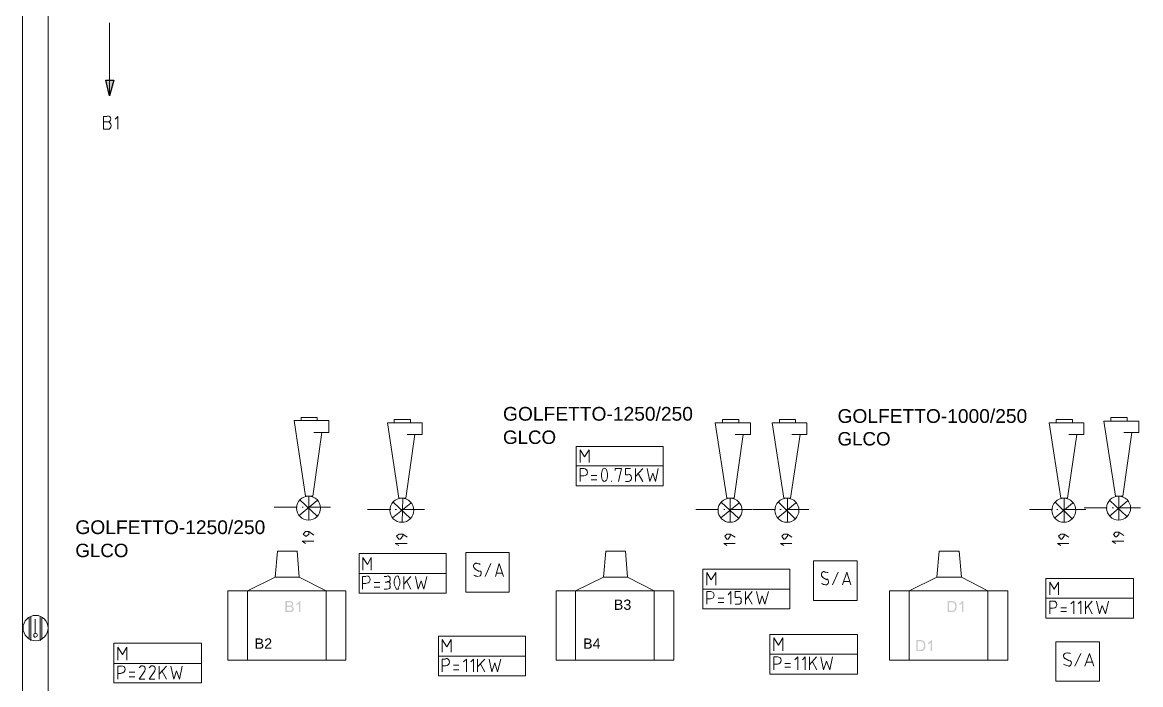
# Model space of a CAD drawing. Header units: millimetres. Extents: x 7 to 416, y 7 to 290.
# Drawn here: x 115.1 to 200, y 129.8 to 180 of the extents above; entities that cross this region are included whole.
import ezdxf

# ---------------------------------------------------------------- set-up
doc = ezdxf.new("R2010")
doc.units = ezdxf.units.MM
doc.header["$MEASUREMENT"] = 0
doc.layers.get('0').update_dxf_attribs({"linetype": 'CONTINUOUS'})
doc.styles.add('Arial$001', font='arial.ttf', dxfattribs={"height": 1.786464})

msp = doc.modelspace()

# ---------------------------------------------------------------- hatches: boundary and pattern name
at = {"true_color": 0x000006}
msp.add_hatch(color=0, dxfattribs=at).paths.add_polyline_path([(121.434, 175.639), (122.062, 175.639), (121.731, 174.448)])
at = {"true_color": 0x000007}
h = msp.add_hatch(color=0, dxfattribs=at)
edge = h.paths.add_edge_path()
edge.add_line((135.068, 135.266), (135.068, 136.11))
edge.add_line((135.068, 136.11), (135.382, 136.11))
edge.add_spline(control_points=[(135.382, 136.11), (135.448, 136.11), (135.498, 136.094), (135.548, 136.077), (135.548, 136.077), (135.581, 136.061), (135.614, 136.044), (135.63, 136.011), (135.63, 136.011), (135.663, 135.961), (135.663, 135.928), (135.663, 135.895), (135.663, 135.895), (135.663, 135.862), (135.663, 135.829), (135.63, 135.796), (135.63, 135.796), (135.614, 135.763), (135.581, 135.73), (135.548, 135.713), (135.548, 135.713), (135.597, 135.697), (135.647, 135.68), (135.663, 135.63), (135.663, 135.63), (135.697, 135.597), (135.713, 135.564), (135.713, 135.515), (135.713, 135.515), (135.713, 135.465), (135.697, 135.432), (135.68, 135.399), (135.68, 135.399), (135.663, 135.366), (135.647, 135.333), (135.614, 135.316), (135.614, 135.316), (135.597, 135.299), (135.564, 135.283), (135.531, 135.283), (135.531, 135.283), (135.498, 135.266), (135.448, 135.266), (135.399, 135.266)], knot_values=[0, 0, 0, 0, 0.022727, 0.022727, 0.022727, 0.022727, 0.045455, 0.045455, 0.045455, 0.045455, 0.068182, 0.068182, 0.068182, 0.068182, 0.090909, 0.090909, 0.090909, 0.090909, 0.113636, 0.113636, 0.113636, 0.113636, 0.136364, 0.136364, 0.136364, 0.136364, 0.159091, 0.159091, 0.159091, 0.159091, 0.181818, 0.181818, 0.181818, 0.181818, 0.204545, 0.204545, 0.204545, 0.204545, 0.227273, 0.227273, 0.227273, 0.227273, 1, 1, 1, 1], degree=3, periodic=0)
edge.add_line((135.399, 135.266), (135.068, 135.266))
edge = h.paths.add_edge_path()
edge.add_line((135.184, 135.763), (135.366, 135.763))
edge.add_spline(control_points=[(135.366, 135.763), (135.415, 135.763), (135.448, 135.763), (135.465, 135.763), (135.465, 135.763), (135.498, 135.779), (135.515, 135.779), (135.531, 135.812), (135.531, 135.812), (135.548, 135.829), (135.564, 135.845), (135.564, 135.879), (135.564, 135.879), (135.564, 135.912), (135.548, 135.928), (135.531, 135.961), (135.531, 135.961), (135.531, 135.978), (135.498, 135.994), (135.481, 135.994), (135.481, 135.994), (135.448, 136.011), (135.415, 136.011), (135.349, 136.011)], knot_values=[0, 0, 0, 0, 0.041667, 0.041667, 0.041667, 0.041667, 0.083333, 0.083333, 0.083333, 0.083333, 0.125, 0.125, 0.125, 0.125, 0.166667, 0.166667, 0.166667, 0.166667, 0.208333, 0.208333, 0.208333, 0.208333, 1, 1, 1, 1], degree=3, periodic=0)
edge.add_line((135.349, 136.011), (135.184, 136.011))
edge.add_line((135.184, 136.011), (135.184, 135.763))
edge = h.paths.add_edge_path()
edge.add_line((135.184, 135.366), (135.399, 135.366))
edge.add_spline(control_points=[(135.399, 135.366), (135.432, 135.366), (135.448, 135.366), (135.465, 135.366), (135.465, 135.366), (135.498, 135.382), (135.515, 135.382), (135.531, 135.399), (135.531, 135.399), (135.548, 135.399), (135.564, 135.415), (135.581, 135.432), (135.581, 135.432), (135.581, 135.465), (135.597, 135.481), (135.597, 135.515), (135.597, 135.515), (135.597, 135.548), (135.581, 135.564), (135.564, 135.597), (135.564, 135.597), (135.548, 135.614), (135.531, 135.63), (135.498, 135.647), (135.498, 135.647), (135.465, 135.647), (135.432, 135.663), (135.382, 135.663)], knot_values=[0, 0, 0, 0, 0.035714, 0.035714, 0.035714, 0.035714, 0.071429, 0.071429, 0.071429, 0.071429, 0.107143, 0.107143, 0.107143, 0.107143, 0.142857, 0.142857, 0.142857, 0.142857, 0.178571, 0.178571, 0.178571, 0.178571, 0.214286, 0.214286, 0.214286, 0.214286, 1, 1, 1, 1], degree=3, periodic=0)
edge.add_line((135.382, 135.663), (135.184, 135.663))
edge.add_line((135.184, 135.663), (135.184, 135.366))
edge = h.paths.add_edge_path()
edge.add_line((136.21, 135.266), (136.11, 135.266))
edge.add_line((136.11, 135.266), (136.11, 135.928))
edge.add_spline(control_points=[(136.11, 135.928), (136.077, 135.895), (136.044, 135.879), (136.011, 135.862), (136.011, 135.862), (135.961, 135.829), (135.928, 135.812), (135.895, 135.796)], knot_values=[0, 0, 0, 0, 0.125, 0.125, 0.125, 0.125, 1, 1, 1, 1], degree=3, periodic=0)
edge.add_line((135.895, 135.796), (135.895, 135.895))
edge.add_spline(control_points=[(135.895, 135.895), (135.961, 135.928), (136.011, 135.961), (136.044, 135.994), (136.044, 135.994), (136.094, 136.044), (136.127, 136.077), (136.143, 136.11)], knot_values=[0, 0, 0, 0, 0.125, 0.125, 0.125, 0.125, 1, 1, 1, 1], degree=3, periodic=0)
edge.add_line((136.143, 136.11), (136.21, 136.11))
edge.add_line((136.21, 136.11), (136.21, 135.266))
h = msp.add_hatch(color=0, dxfattribs=at)
edge = h.paths.add_edge_path()
edge.add_line((185.319, 135.266), (185.319, 136.11))
edge.add_line((185.319, 136.11), (185.6, 136.11))
edge.add_spline(control_points=[(185.6, 136.11), (185.667, 136.11), (185.716, 136.11), (185.749, 136.094), (185.749, 136.094), (185.799, 136.094), (185.849, 136.061), (185.882, 136.044), (185.882, 136.044), (185.915, 135.994), (185.948, 135.945), (185.981, 135.895), (185.981, 135.895), (185.997, 135.829), (186.014, 135.763), (186.014, 135.697), (186.014, 135.697), (186.014, 135.63), (185.997, 135.564), (185.981, 135.515), (185.981, 135.515), (185.981, 135.465), (185.948, 135.432), (185.931, 135.399), (185.931, 135.399), (185.915, 135.366), (185.882, 135.349), (185.849, 135.316), (185.849, 135.316), (185.832, 135.299), (185.799, 135.283), (185.749, 135.283), (185.749, 135.283), (185.716, 135.266), (185.667, 135.266), (185.617, 135.266)], knot_values=[0, 0, 0, 0, 0.027778, 0.027778, 0.027778, 0.027778, 0.055556, 0.055556, 0.055556, 0.055556, 0.083333, 0.083333, 0.083333, 0.083333, 0.111111, 0.111111, 0.111111, 0.111111, 0.138889, 0.138889, 0.138889, 0.138889, 0.166667, 0.166667, 0.166667, 0.166667, 0.194444, 0.194444, 0.194444, 0.194444, 0.222222, 0.222222, 0.222222, 0.222222, 1, 1, 1, 1], degree=3, periodic=0)
edge.add_line((185.617, 135.266), (185.319, 135.266))
edge = h.paths.add_edge_path()
edge.add_line((185.418, 135.366), (185.6, 135.366))
edge.add_spline(control_points=[(185.6, 135.366), (185.667, 135.366), (185.7, 135.366), (185.733, 135.382), (185.733, 135.382), (185.766, 135.399), (185.799, 135.399), (185.815, 135.432), (185.815, 135.432), (185.832, 135.448), (185.865, 135.481), (185.865, 135.531), (185.865, 135.531), (185.882, 135.581), (185.898, 135.63), (185.898, 135.697), (185.898, 135.697), (185.898, 135.779), (185.882, 135.845), (185.849, 135.895), (185.849, 135.895), (185.815, 135.945), (185.782, 135.978), (185.749, 135.994), (185.749, 135.994), (185.716, 136.011), (185.667, 136.011), (185.6, 136.011)], knot_values=[0, 0, 0, 0, 0.035714, 0.035714, 0.035714, 0.035714, 0.071429, 0.071429, 0.071429, 0.071429, 0.107143, 0.107143, 0.107143, 0.107143, 0.142857, 0.142857, 0.142857, 0.142857, 0.178571, 0.178571, 0.178571, 0.178571, 0.214286, 0.214286, 0.214286, 0.214286, 1, 1, 1, 1], degree=3, periodic=0)
edge.add_line((185.6, 136.011), (185.418, 136.011))
edge.add_line((185.418, 136.011), (185.418, 135.366))
edge = h.paths.add_edge_path()
edge.add_line((186.51, 135.266), (186.411, 135.266))
edge.add_line((186.411, 135.266), (186.411, 135.928))
edge.add_spline(control_points=[(186.411, 135.928), (186.378, 135.895), (186.345, 135.879), (186.312, 135.862), (186.312, 135.862), (186.262, 135.829), (186.229, 135.812), (186.196, 135.796)], knot_values=[0, 0, 0, 0, 0.125, 0.125, 0.125, 0.125, 1, 1, 1, 1], degree=3, periodic=0)
edge.add_line((186.196, 135.796), (186.196, 135.895))
edge.add_spline(control_points=[(186.196, 135.895), (186.262, 135.928), (186.312, 135.961), (186.345, 135.994), (186.345, 135.994), (186.395, 136.044), (186.428, 136.077), (186.444, 136.11)], knot_values=[0, 0, 0, 0, 0.125, 0.125, 0.125, 0.125, 1, 1, 1, 1], degree=3, periodic=0)
edge.add_line((186.444, 136.11), (186.51, 136.11))
edge.add_line((186.51, 136.11), (186.51, 135.266))
h = msp.add_hatch(color=0, dxfattribs=at)
edge = h.paths.add_edge_path()
edge.add_line((182.936, 132.305), (182.936, 133.148))
edge.add_line((182.936, 133.148), (183.234, 133.148))
edge.add_spline(control_points=[(183.234, 133.148), (183.3, 133.148), (183.35, 133.132), (183.383, 133.132), (183.383, 133.132), (183.433, 133.115), (183.466, 133.099), (183.499, 133.066), (183.499, 133.066), (183.549, 133.033), (183.582, 132.983), (183.598, 132.933), (183.598, 132.933), (183.631, 132.867), (183.631, 132.801), (183.631, 132.735), (183.631, 132.735), (183.631, 132.669), (183.631, 132.602), (183.615, 132.553), (183.615, 132.553), (183.598, 132.503), (183.582, 132.47), (183.565, 132.437), (183.565, 132.437), (183.532, 132.404), (183.516, 132.371), (183.482, 132.354), (183.482, 132.354), (183.449, 132.338), (183.416, 132.321), (183.383, 132.321), (183.383, 132.321), (183.334, 132.305), (183.3, 132.305), (183.251, 132.305)], knot_values=[0, 0, 0, 0, 0.027778, 0.027778, 0.027778, 0.027778, 0.055556, 0.055556, 0.055556, 0.055556, 0.083333, 0.083333, 0.083333, 0.083333, 0.111111, 0.111111, 0.111111, 0.111111, 0.138889, 0.138889, 0.138889, 0.138889, 0.166667, 0.166667, 0.166667, 0.166667, 0.194444, 0.194444, 0.194444, 0.194444, 0.222222, 0.222222, 0.222222, 0.222222, 1, 1, 1, 1], degree=3, periodic=0)
edge.add_line((183.251, 132.305), (182.936, 132.305))
edge = h.paths.add_edge_path()
edge.add_line((183.052, 132.404), (183.234, 132.404))
edge.add_spline(control_points=[(183.234, 132.404), (183.284, 132.404), (183.334, 132.404), (183.367, 132.42), (183.367, 132.42), (183.4, 132.42), (183.416, 132.437), (183.433, 132.453), (183.433, 132.453), (183.466, 132.487), (183.482, 132.52), (183.499, 132.569), (183.499, 132.569), (183.516, 132.619), (183.516, 132.669), (183.516, 132.735), (183.516, 132.735), (183.516, 132.818), (183.516, 132.884), (183.482, 132.933), (183.482, 132.933), (183.449, 132.983), (183.416, 133.016), (183.367, 133.033), (183.367, 133.033), (183.35, 133.033), (183.3, 133.049), (183.234, 133.049)], knot_values=[0, 0, 0, 0, 0.035714, 0.035714, 0.035714, 0.035714, 0.071429, 0.071429, 0.071429, 0.071429, 0.107143, 0.107143, 0.107143, 0.107143, 0.142857, 0.142857, 0.142857, 0.142857, 0.178571, 0.178571, 0.178571, 0.178571, 0.214286, 0.214286, 0.214286, 0.214286, 1, 1, 1, 1], degree=3, periodic=0)
edge.add_line((183.234, 133.049), (183.052, 133.049))
edge.add_line((183.052, 133.049), (183.052, 132.404))
edge = h.paths.add_edge_path()
edge.add_line((184.144, 132.305), (184.028, 132.305))
edge.add_line((184.028, 132.305), (184.028, 132.966))
edge.add_spline(control_points=[(184.028, 132.966), (184.012, 132.933), (183.979, 132.917), (183.946, 132.884), (183.946, 132.884), (183.896, 132.867), (183.863, 132.851), (183.83, 132.834)], knot_values=[0, 0, 0, 0, 0.125, 0.125, 0.125, 0.125, 1, 1, 1, 1], degree=3, periodic=0)
edge.add_line((183.83, 132.834), (183.83, 132.933))
edge.add_spline(control_points=[(183.83, 132.933), (183.88, 132.966), (183.929, 133), (183.979, 133.033), (183.979, 133.033), (184.028, 133.066), (184.062, 133.115), (184.078, 133.148)], knot_values=[0, 0, 0, 0, 0.125, 0.125, 0.125, 0.125, 1, 1, 1, 1], degree=3, periodic=0)
edge.add_line((184.078, 133.148), (184.144, 133.148))
edge.add_line((184.144, 133.148), (184.144, 132.305))

# ---------------------------------------------------------------- linework, layer by layer
at = {"color": 0, "linetype": 'Continuous', "lineweight": 15, "true_color": 0x000007}
msp.add_lwpolyline([(117.065, 119.514), (117.065, 191.176), (115.113, 191.176), (115.113, 122.691), (115.113, 85.826), (116.983, 85.826)], close=True, dxfattribs=at)
at = {"color": 0, "linetype": 'Continuous', "lineweight": 15, "true_color": 0x000006}
msp.add_lwpolyline([(121.731, 179.991), (121.731, 174.448), (121.731, 174.448)], dxfattribs=at)
at = {"color": 0, "linetype": 'Continuous', "lineweight": -2, "true_color": 0x000006}
msp.add_lwpolyline([(121.434, 175.639), (122.062, 175.639), (121.731, 174.448)], close=True, dxfattribs=at)
at = {"color": 0, "linetype": 'Continuous', "lineweight": 15, "true_color": 0x000007}
for points in [[(121.549, 172.876), (121.268, 172.876), (121.268, 171.9)], [(121.549, 172.463), (121.268, 172.463), (121.268, 172.463)], [(122.36, 171.9), (122.36, 172.876), (122.145, 172.661)], [(121.268, 171.9), (121.549, 171.9), (121.549, 171.9)], [(115.758, 134.935), (115.758, 133.099), (115.758, 133.099)], [(116.47, 134.935), (116.47, 133.099), (116.47, 133.099)], [(115.626, 134.836), (115.626, 133.198), (115.626, 133.198)], [(116.089, 133.612), (116.089, 134.72), (116.089, 134.72)], [(116.602, 134.836), (116.602, 133.198), (116.602, 133.198)]]:
    msp.add_lwpolyline(points, dxfattribs=at)
at = {"color": 0, "linetype": 'Continuous', "lineweight": 5, "true_color": 0x000007}
for points in [[(136.59, 144.069), (135.746, 149.794), (137.997, 149.794)], [(136.259, 150.042), (136.259, 149.794), (136.259, 149.794)], [(136.259, 150.042), (137.484, 150.042), (137.484, 150.042)], [(137.997, 149.794), (138.377, 149.794), (138.377, 148.901), (137.235, 148.901)], [(137.484, 150.042), (137.484, 149.794), (137.484, 149.794)], [(143.672, 143.904), (142.828, 149.629), (145.111, 149.629)], [(143.324, 149.877), (143.324, 149.629), (143.324, 149.629)], [(143.324, 149.877), (144.565, 149.877), (144.565, 149.877)], [(145.111, 149.629), (145.442, 149.629), (145.442, 148.735), (144.301, 148.735)], [(144.565, 149.877), (144.565, 149.629), (144.565, 149.629)], [(168.574, 143.904), (167.681, 149.629), (169.981, 149.629)], [(168.243, 149.877), (168.243, 149.629), (168.243, 149.629)], [(168.243, 149.877), (169.468, 149.877), (169.468, 149.877)], [(169.981, 149.629), (170.361, 149.629), (170.361, 148.735), (169.203, 148.735)], [(169.468, 149.877), (169.468, 149.629), (169.468, 149.629)], [(172.893, 143.904), (171.999, 149.629), (174.299, 149.629)], [(172.562, 149.877), (172.562, 149.629), (172.562, 149.629)], [(172.562, 149.877), (173.786, 149.877), (173.786, 149.877)], [(174.299, 149.629), (174.63, 149.629), (174.63, 148.735), (173.488, 148.735)], [(173.786, 149.877), (173.786, 149.629), (173.786, 149.629)], [(193.907, 143.904), (193.013, 149.629), (195.297, 149.629)], [(193.559, 149.877), (193.559, 149.629), (193.559, 149.629)], [(193.559, 149.877), (194.8, 149.877), (194.8, 149.877)], [(195.297, 149.629), (195.644, 149.629), (195.644, 148.735), (194.502, 148.735)], [(194.8, 149.877), (194.8, 149.629), (194.8, 149.629)], [(198.06, 144.069), (197.166, 149.761), (199.45, 149.761)], [(197.712, 150.042), (197.712, 149.761), (197.712, 149.761)], [(197.712, 150.042), (198.953, 150.042), (198.953, 150.042)], [(199.45, 149.761), (199.83, 149.761), (199.83, 148.901), (198.689, 148.901)], [(198.953, 150.042), (198.953, 149.761), (198.953, 149.761)], [(137.831, 148.901), (137.153, 144.069), (136.59, 144.069)], [(144.896, 148.735), (144.218, 143.904), (143.672, 143.904)], [(169.799, 148.735), (169.12, 143.904), (168.574, 143.904)], [(174.117, 148.735), (173.406, 143.904), (172.893, 143.904)], [(195.131, 148.735), (194.42, 143.904), (193.907, 143.904)], [(199.284, 148.901), (198.606, 144.069), (198.06, 144.069)], [(137.484, 143.738), (136.127, 142.596), (136.127, 142.596)], [(136.176, 143.788), (137.484, 142.547), (137.484, 142.547)], [(136.855, 142.249), (136.855, 144.069), (136.855, 144.069)], [(144.599, 143.523), (143.209, 142.431), (143.209, 142.431)], [(143.242, 143.606), (144.565, 142.381), (144.565, 142.381)], [(143.92, 142.083), (143.97, 143.904), (143.97, 143.904)], [(169.468, 143.523), (168.111, 142.431), (168.111, 142.431)], [(168.144, 143.606), (169.468, 142.381), (169.468, 142.381)], [(168.822, 142.083), (168.822, 143.904), (168.822, 143.904)], [(173.786, 143.523), (172.429, 142.431), (172.429, 142.431)], [(172.479, 143.606), (173.737, 142.381), (173.737, 142.381)], [(173.158, 142.083), (173.158, 143.904), (173.158, 143.904)], [(194.8, 143.523), (193.443, 142.431), (193.443, 142.431)], [(193.476, 143.606), (194.75, 142.381), (194.75, 142.381)], [(194.155, 142.083), (194.155, 143.904), (194.155, 143.904)], [(198.953, 143.688), (197.596, 142.547), (197.596, 142.547)], [(197.63, 143.738), (198.904, 142.514), (198.904, 142.514)], [(198.308, 142.249), (198.308, 144.069), (198.308, 144.069)], [(135.961, 143.225), (134.224, 143.225), (134.224, 143.225)], [(136.425, 143.225), (136.342, 143.225), (136.342, 143.225)], [(138.493, 143.225), (136.772, 143.225), (136.772, 143.225)], [(143.076, 143.06), (141.289, 143.06), (141.289, 143.06)], [(143.506, 143.06), (143.407, 143.06), (143.407, 143.06)], [(145.624, 143.06), (143.837, 143.06), (143.837, 143.06)], [(167.945, 143.06), (166.208, 143.06), (166.208, 143.06)], [(168.409, 143.06), (168.326, 143.06), (168.326, 143.06)], [(170.477, 143.06), (168.74, 143.06), (168.74, 143.06)], [(172.264, 143.06), (170.527, 143.06), (170.527, 143.06)], [(172.678, 143.06), (172.595, 143.06), (172.595, 143.06)], [(174.796, 143.06), (173.058, 143.06), (173.058, 143.06)], [(193.278, 143.06), (191.54, 143.06), (191.54, 143.06)], [(193.692, 143.06), (193.609, 143.06), (193.609, 143.06)], [(195.809, 143.06), (194.072, 143.06), (194.072, 143.06)], [(197.414, 143.192), (195.677, 143.192), (195.677, 143.192)], [(197.894, 143.192), (197.795, 143.192), (197.795, 143.192)], [(199.963, 143.192), (198.225, 143.192), (198.225, 143.192)], [(137.235, 141.107), (136.855, 141.372), (136.59, 141.372), (136.425, 141.19), (136.59, 141.025), (136.673, 141.025), (136.855, 141.19), (136.855, 141.372)], [(144.301, 140.942), (143.97, 141.19), (143.672, 141.19), (143.506, 141.025), (143.672, 140.809), (143.788, 140.809), (143.97, 141.025), (143.97, 141.19)], [(169.203, 140.942), (168.822, 141.19), (168.574, 141.19), (168.409, 141.025), (168.574, 140.809), (168.657, 140.809), (168.822, 141.025), (168.822, 141.19)], [(173.488, 140.942), (173.158, 141.19), (172.893, 141.19), (172.727, 141.025), (172.893, 140.809), (172.975, 140.809), (173.158, 141.025), (173.158, 141.19)], [(194.502, 140.942), (194.155, 141.19), (193.907, 141.19), (193.741, 141.025), (193.907, 140.809), (193.989, 140.809), (194.155, 141.025), (194.155, 141.19)], [(198.689, 141.074), (198.308, 141.322), (198.06, 141.322), (197.894, 141.157), (198.06, 140.991), (198.142, 140.991), (198.308, 141.157), (198.308, 141.322)], [(137.235, 140.644), (136.342, 140.644), (136.59, 140.478)], [(144.301, 140.478), (143.407, 140.478), (143.672, 140.313)], [(169.203, 140.478), (168.326, 140.478), (168.574, 140.313)], [(173.488, 140.478), (172.645, 140.478), (172.893, 140.313)], [(194.502, 140.478), (193.658, 140.478), (193.907, 140.313)], [(198.689, 140.644), (197.795, 140.644), (198.06, 140.478)], [(132.189, 136.871), (134.307, 137.93), (134.472, 139.883)], [(134.472, 139.883), (135.961, 139.883), (135.961, 139.883)], [(138.162, 136.871), (136.127, 137.93), (135.961, 139.883)], [(157.091, 136.871), (159.209, 137.93), (159.391, 139.883)], [(159.391, 139.883), (160.864, 139.883), (160.864, 139.883)], [(163.064, 136.871), (161.029, 137.93), (160.864, 139.883)], [(182.39, 136.871), (184.508, 137.93), (184.674, 139.883)], [(184.674, 139.883), (186.196, 139.883), (186.196, 139.883)], [(188.364, 136.871), (186.361, 137.93), (186.196, 139.883)], [(134.307, 137.93), (136.127, 137.93), (136.127, 137.93)], [(159.209, 137.93), (161.029, 137.93), (161.029, 137.93)], [(184.508, 137.93), (186.361, 137.93), (186.361, 137.93)], [(132.189, 131.626), (132.189, 136.871), (132.189, 136.871)], [(138.162, 131.626), (138.162, 136.871), (138.162, 136.871)], [(157.091, 131.626), (157.091, 136.871), (157.091, 136.871)], [(163.064, 131.626), (163.064, 136.871), (163.064, 136.871)], [(182.39, 131.626), (182.39, 136.871), (182.39, 136.871)], [(188.364, 131.626), (188.364, 136.871), (188.364, 136.871)]]:
    msp.add_lwpolyline(points, dxfattribs=at)
at = {"color": 0, "linetype": 'Continuous', "lineweight": 15, "true_color": 0x000005}
for points in [[(157.141, 144.847), (163.743, 144.847), (163.743, 147.842), (157.141, 147.842)], [(140.66, 136.706), (147.262, 136.706), (147.262, 139.717), (140.66, 139.717)], [(166.754, 135.515), (173.356, 135.515), (173.356, 138.526), (166.754, 138.526)], [(192.765, 134.803), (199.417, 134.803), (199.417, 137.815), (192.765, 137.815)], [(146.683, 130.435), (153.285, 130.435), (153.285, 133.446), (146.683, 133.446)], [(171.834, 130.567), (178.485, 130.567), (178.485, 133.579), (171.834, 133.579)], [(122.062, 129.889), (128.714, 129.889), (128.714, 132.9), (122.062, 132.9)]]:
    msp.add_lwpolyline(points, close=True, dxfattribs=at)
for points in [[(157.438, 146.617), (157.438, 147.593), (157.769, 147.047), (158.117, 147.593), (158.117, 146.617)], [(157.141, 146.369), (163.743, 146.369), (163.743, 146.369)], [(157.438, 145.178), (157.438, 146.154), (157.687, 146.154)], [(160.351, 145.178), (160.566, 146.154), (160.102, 146.154), (160.102, 146.022)], [(161.079, 145.691), (160.864, 145.691), (160.864, 146.154), (161.244, 146.154)], [(161.625, 145.178), (161.625, 146.154), (161.625, 146.154)], [(162.187, 146.154), (161.625, 145.558), (161.625, 145.558)], [(162.518, 146.154), (162.733, 145.178), (162.948, 145.806), (163.147, 145.178), (163.362, 146.154)], [(157.687, 145.608), (157.438, 145.608), (157.438, 145.608)], [(158.713, 145.641), (158.282, 145.641), (158.282, 145.641)], [(158.282, 145.31), (158.713, 145.31), (158.713, 145.31)], [(159.805, 145.178), (159.805, 145.227), (159.805, 145.227)], [(160.864, 145.178), (161.079, 145.178), (161.079, 145.178)], [(161.327, 145.393), (161.327, 145.475), (161.327, 145.475)], [(161.84, 145.773), (162.187, 145.178), (162.187, 145.178)], [(140.958, 138.443), (140.958, 139.42), (141.289, 138.873), (141.587, 139.42), (141.587, 138.443)], [(140.66, 138.195), (147.262, 138.195), (147.262, 138.195)], [(140.909, 137.004), (140.909, 137.98), (141.207, 137.98)], [(142.232, 137.517), (141.802, 137.517), (141.802, 137.517)], [(142.563, 137.98), (142.778, 137.98), (142.778, 137.98)], [(142.778, 137.55), (142.646, 137.55), (142.646, 137.55)], [(144.052, 137.004), (144.052, 137.98), (144.052, 137.98)], [(144.599, 137.98), (144.052, 137.384), (144.052, 137.384)], [(144.268, 137.633), (144.599, 137.004), (144.599, 137.004)], [(144.946, 137.98), (145.145, 137.004), (145.36, 137.633), (145.575, 137.004), (145.79, 137.98)], [(167.052, 137.302), (167.052, 138.278), (167.383, 137.715), (167.73, 138.278), (167.73, 137.302)], [(193.063, 136.574), (193.063, 137.55), (193.394, 137.004), (193.741, 137.55), (193.741, 136.574)], [(141.207, 137.434), (140.909, 137.434), (140.909, 137.434)], [(141.802, 137.169), (142.232, 137.169), (142.232, 137.169)], [(142.778, 137.004), (142.563, 137.004), (142.563, 137.004)], [(142.994, 137.335), (142.994, 137.219), (142.994, 137.219)], [(166.754, 137.004), (173.356, 137.004), (173.356, 137.004)], [(167.052, 135.862), (167.052, 136.838), (167.3, 136.838)], [(168.872, 135.862), (168.872, 136.838), (168.657, 136.574)], [(169.418, 136.375), (169.203, 136.375), (169.203, 136.838), (169.6, 136.838)], [(169.981, 135.862), (169.981, 136.838), (169.981, 136.838)], [(170.477, 136.838), (169.981, 136.193), (169.981, 136.193)], [(170.824, 136.838), (171.04, 135.862), (171.238, 136.491), (171.453, 135.862), (171.718, 136.838)], [(167.3, 136.276), (167.052, 136.276), (167.052, 136.276)], [(168.326, 136.325), (167.896, 136.325), (167.896, 136.325)], [(167.896, 135.994), (168.326, 135.994), (168.326, 135.994)], [(169.203, 135.862), (169.418, 135.862), (169.418, 135.862)], [(169.633, 136.077), (169.633, 136.16), (169.633, 136.16)], [(170.146, 136.458), (170.477, 135.862), (170.477, 135.862)], [(192.765, 136.325), (199.417, 136.325), (199.417, 136.325)], [(193.063, 135.134), (193.063, 136.11), (193.311, 136.11)], [(194.883, 135.134), (194.883, 136.11), (194.668, 135.895)], [(195.429, 135.134), (195.429, 136.11), (195.214, 135.895)], [(195.776, 135.134), (195.776, 136.11), (195.776, 136.11)], [(196.273, 136.11), (195.776, 135.515), (195.776, 135.515)], [(196.62, 136.11), (196.835, 135.134), (197.034, 135.779), (197.299, 135.134), (197.514, 136.11)], [(193.311, 135.564), (193.063, 135.564), (193.063, 135.564)], [(194.337, 135.597), (193.907, 135.597), (193.907, 135.597)], [(193.907, 135.316), (194.337, 135.316), (194.337, 135.316)], [(195.975, 135.73), (196.273, 135.134), (196.273, 135.134)], [(172.132, 132.338), (172.132, 133.314), (172.479, 132.768), (172.81, 133.314), (172.81, 132.338)], [(122.36, 131.626), (122.36, 132.602), (122.708, 132.04), (123.039, 132.602), (123.039, 131.626)], [(146.965, 132.222), (146.965, 133.198), (147.312, 132.636), (147.643, 133.198), (147.643, 132.222)], [(146.683, 131.924), (153.285, 131.924), (153.285, 131.924)], [(146.965, 130.733), (146.965, 131.709), (147.229, 131.709)], [(148.801, 130.733), (148.801, 131.709), (148.586, 131.494)], [(149.347, 130.733), (149.347, 131.709), (149.132, 131.494)], [(149.645, 130.733), (149.645, 131.709), (149.645, 131.709)], [(150.191, 131.709), (149.645, 131.113), (149.645, 131.113)], [(150.539, 131.709), (150.737, 130.733), (150.952, 131.411), (151.167, 130.733), (151.416, 131.709)], [(171.834, 132.089), (178.485, 132.089), (178.485, 132.089)], [(172.132, 130.898), (172.132, 131.874), (172.38, 131.874)], [(173.952, 130.898), (173.952, 131.874), (173.737, 131.659)], [(174.498, 130.898), (174.498, 131.874), (174.299, 131.659)], [(174.845, 130.898), (174.845, 131.874), (174.845, 131.874)], [(175.358, 131.874), (174.845, 131.279), (174.845, 131.279)], [(175.689, 131.874), (175.904, 130.898), (176.119, 131.543), (176.368, 130.898), (176.583, 131.874)], [(122.062, 131.361), (128.714, 131.361), (128.714, 131.361)], [(122.36, 130.187), (122.36, 131.163), (122.608, 131.163)], [(123.634, 130.7), (123.204, 130.7), (123.204, 130.7)], [(124.395, 130.815), (123.965, 130.187), (124.395, 130.187)], [(125.157, 130.815), (124.726, 130.187), (125.157, 130.187)], [(125.504, 130.187), (125.504, 131.163), (125.504, 131.163)], [(126.05, 131.163), (125.504, 130.567), (125.504, 130.567)], [(125.703, 130.815), (126.05, 130.187), (126.05, 130.187)], [(126.381, 131.163), (126.596, 130.187), (126.811, 130.815), (127.026, 130.187), (127.241, 131.163)], [(147.229, 131.196), (146.965, 131.196), (146.965, 131.196)], [(148.239, 131.246), (147.825, 131.246), (147.825, 131.246)], [(147.825, 130.898), (148.239, 130.898), (148.239, 130.898)], [(149.86, 131.361), (150.191, 130.733), (150.191, 130.733)], [(172.38, 131.328), (172.132, 131.328), (172.132, 131.328)], [(173.406, 131.361), (172.975, 131.361), (172.975, 131.361)], [(172.975, 131.08), (173.406, 131.08), (173.406, 131.08)], [(175.06, 131.494), (175.391, 130.898), (175.391, 130.898)], [(122.608, 130.6), (122.36, 130.6), (122.36, 130.6)], [(123.204, 130.352), (123.634, 130.352), (123.634, 130.352)]]:
    msp.add_lwpolyline(points, dxfattribs=at)
at = {"color": 0, "linetype": 'Continuous', "lineweight": 15, "true_color": 0x000003}
for points in [[(148.752, 136.789), (152.061, 136.789), (152.061, 139.8), (148.752, 139.8)], [(175.143, 136.16), (178.452, 136.16), (178.452, 139.171), (175.143, 139.171)], [(193.526, 130.021), (196.835, 130.021), (196.835, 133.016), (193.526, 133.016)]]:
    msp.add_lwpolyline(points, close=True, dxfattribs=at)
for points in [[(149.48, 138.526), (149.761, 138.361), (149.761, 138.361)], [(150.241, 137.98), (150.654, 138.956), (150.654, 138.956)], [(151.002, 137.98), (151.3, 138.956), (151.631, 137.98)], [(176.583, 137.335), (177.013, 138.311), (177.013, 138.311)], [(177.344, 137.335), (177.675, 138.311), (177.972, 137.335)], [(151.548, 138.228), (151.085, 138.228), (151.085, 138.228)], [(175.855, 137.897), (176.152, 137.715), (176.152, 137.715)], [(177.89, 137.599), (177.426, 137.599), (177.426, 137.599)], [(194.238, 131.759), (194.535, 131.577), (194.535, 131.577)], [(194.966, 131.163), (195.429, 132.139), (195.429, 132.139)], [(195.727, 131.163), (196.074, 132.139), (196.405, 131.163)], [(196.273, 131.461), (195.859, 131.461), (195.859, 131.461)]]:
    msp.add_lwpolyline(points, dxfattribs=at)
at = {"color": 0, "linetype": 'Continuous', "lineweight": 5, "true_color": 0x000007}
for points in [[(139.651, 131.626), (139.651, 136.871), (130.7, 136.871), (130.7, 131.626)], [(164.553, 131.626), (164.553, 136.871), (155.618, 136.871), (155.618, 131.626)], [(189.886, 131.626), (189.886, 136.871), (180.901, 136.871), (180.901, 131.626)]]:
    msp.add_lwpolyline(points, close=True, dxfattribs=at)
at = {"color": 0, "linetype": 'Continuous', "lineweight": 15, "true_color": 0x000007}
for points, knots in [([(121.583, 172.463), (121.715, 172.463), (121.814, 172.562), (121.814, 172.694), (121.814, 172.694), (121.814, 172.827), (121.715, 172.926), (121.583, 172.926)], [0, 0, 0, 0, 0.125, 0.125, 0.125, 0.125, 1, 1, 1, 1]), ([(121.583, 171.9), (121.731, 171.9), (121.847, 172.032), (121.847, 172.181), (121.847, 172.181), (121.847, 172.33), (121.731, 172.463), (121.583, 172.463)], [0, 0, 0, 0, 0.125, 0.125, 0.125, 0.125, 1, 1, 1, 1]), ([(117.065, 134.058), (117.065, 134.588), (116.635, 135.018), (116.122, 135.018), (116.122, 135.018), (115.593, 135.018), (115.163, 134.588), (115.163, 134.058), (115.163, 134.058), (115.163, 133.529), (115.593, 133.099), (116.122, 133.099), (116.122, 133.099), (116.635, 133.099), (117.065, 133.529), (117.065, 134.058)], [0, 0, 0, 0, 0.0625, 0.0625, 0.0625, 0.0625, 0.125, 0.125, 0.125, 0.125, 0.1875, 0.1875, 0.1875, 0.1875, 1, 1, 1, 1]), ([(116.255, 133.512), (116.255, 133.595), (116.188, 133.661), (116.122, 133.661), (116.122, 133.661), (116.04, 133.661), (115.973, 133.595), (115.973, 133.512), (115.973, 133.512), (115.973, 133.43), (116.04, 133.364), (116.122, 133.364), (116.122, 133.364), (116.188, 133.364), (116.255, 133.43), (116.255, 133.512)], [0, 0, 0, 0, 0.0625, 0.0625, 0.0625, 0.0625, 0.125, 0.125, 0.125, 0.125, 0.1875, 0.1875, 0.1875, 0.1875, 1, 1, 1, 1])]:
    msp.add_open_spline(points, degree=3, knots=knots, dxfattribs=at)
at = {"color": 0, "linetype": 'Continuous', "lineweight": 15, "true_color": 0x000005}
for points in [[(157.703, 145.608), (157.869, 145.608), (157.985, 145.724), (157.985, 145.873), (157.985, 145.873), (157.985, 146.022), (157.869, 146.154), (157.703, 146.154)], [(159.391, 146.137), (159.374, 146.17), (159.325, 146.187), (159.275, 146.187), (159.275, 146.187), (159.225, 146.187), (159.192, 146.17), (159.159, 146.137)], [(159.159, 145.244), (159.192, 145.194), (159.225, 145.178), (159.275, 145.178), (159.275, 145.178), (159.325, 145.178), (159.374, 145.194), (159.391, 145.244)], [(141.24, 137.467), (141.389, 137.467), (141.504, 137.599), (141.504, 137.748), (141.504, 137.748), (141.504, 137.897), (141.389, 138.013), (141.24, 138.013)], [(142.795, 137.55), (142.927, 137.55), (143.027, 137.666), (143.027, 137.781), (143.027, 137.781), (143.027, 137.914), (142.927, 138.013), (142.795, 138.013)], [(143.688, 137.963), (143.655, 137.997), (143.606, 138.013), (143.556, 138.013), (143.556, 138.013), (143.523, 138.013), (143.473, 137.997), (143.44, 137.963)], [(143.44, 137.07), (143.473, 137.02), (143.523, 137.004), (143.556, 137.004), (143.556, 137.004), (143.606, 137.004), (143.655, 137.02), (143.688, 137.07)], [(167.333, 136.276), (167.482, 136.276), (167.598, 136.408), (167.598, 136.557), (167.598, 136.557), (167.598, 136.706), (167.482, 136.838), (167.333, 136.838)], [(193.328, 135.564), (193.493, 135.564), (193.609, 135.68), (193.609, 135.845), (193.609, 135.845), (193.609, 135.994), (193.493, 136.11), (193.328, 136.11)], [(147.246, 131.196), (147.395, 131.196), (147.527, 131.328), (147.527, 131.477), (147.527, 131.477), (147.527, 131.626), (147.395, 131.759), (147.246, 131.759)], [(172.413, 131.328), (172.562, 131.328), (172.678, 131.444), (172.678, 131.61), (172.678, 131.61), (172.678, 131.759), (172.562, 131.874), (172.413, 131.874)], [(122.642, 130.65), (122.79, 130.65), (122.906, 130.766), (122.906, 130.931), (122.906, 130.931), (122.906, 131.08), (122.79, 131.196), (122.642, 131.196)], [(124.395, 130.849), (124.445, 130.915), (124.445, 131.014), (124.412, 131.08), (124.412, 131.08), (124.362, 131.146), (124.296, 131.196), (124.197, 131.196)], [(125.173, 130.849), (125.206, 130.915), (125.206, 131.014), (125.173, 131.08), (125.173, 131.08), (125.123, 131.146), (125.057, 131.196), (124.975, 131.196)]]:
    msp.add_open_spline(points, degree=3, knots=[0, 0, 0, 0, 0.125, 0.125, 0.125, 0.125, 1, 1, 1, 1], dxfattribs=at)
for points in [[(159.159, 146.104), (159.01, 145.823), (159.01, 145.509), (159.159, 145.227)], [(159.407, 145.227), (159.54, 145.509), (159.54, 145.823), (159.407, 146.104)], [(161.327, 145.492), (161.327, 145.624), (161.228, 145.724), (161.095, 145.724)], [(161.095, 145.178), (161.228, 145.178), (161.327, 145.277), (161.327, 145.409)], [(143.027, 137.368), (143.027, 137.484), (142.927, 137.599), (142.795, 137.599)], [(143.44, 137.963), (143.291, 137.699), (143.291, 137.368), (143.44, 137.103)], [(143.639, 137.103), (143.788, 137.368), (143.788, 137.699), (143.639, 137.963)], [(142.795, 137.004), (142.927, 137.004), (143.027, 137.103), (143.027, 137.235)], [(169.683, 136.176), (169.683, 136.309), (169.567, 136.408), (169.451, 136.408)], [(169.451, 135.862), (169.567, 135.862), (169.683, 135.961), (169.683, 136.094)], [(124.213, 131.196), (124.098, 131.196), (124.015, 131.13), (123.982, 131.031)], [(124.975, 131.196), (124.859, 131.196), (124.776, 131.13), (124.743, 131.031)]]:
    msp.add_open_spline(points, degree=3, dxfattribs=at)
at = {"color": 0, "linetype": 'Continuous', "lineweight": 5, "true_color": 0x000007}
for points in [[(137.732, 143.159), (137.732, 143.672), (137.335, 144.069), (136.822, 144.069), (136.822, 144.069), (136.325, 144.069), (135.912, 143.672), (135.912, 143.159), (135.912, 143.159), (135.912, 142.663), (136.325, 142.249), (136.822, 142.249), (136.822, 142.249), (137.335, 142.249), (137.732, 142.663), (137.732, 143.159)], [(144.814, 142.994), (144.814, 143.506), (144.4, 143.904), (143.904, 143.904), (143.904, 143.904), (143.391, 143.904), (142.994, 143.506), (142.994, 142.994), (142.994, 142.994), (142.994, 142.497), (143.391, 142.083), (143.904, 142.083), (143.904, 142.083), (144.4, 142.083), (144.814, 142.497), (144.814, 142.994)], [(169.716, 142.994), (169.716, 143.506), (169.319, 143.904), (168.806, 143.904), (168.806, 143.904), (168.309, 143.904), (167.896, 143.506), (167.896, 142.994), (167.896, 142.994), (167.896, 142.497), (168.309, 142.083), (168.806, 142.083), (168.806, 142.083), (169.319, 142.083), (169.716, 142.497), (169.716, 142.994)], [(174.034, 142.994), (174.034, 143.506), (173.637, 143.904), (173.124, 143.904), (173.124, 143.904), (172.628, 143.904), (172.214, 143.506), (172.214, 142.994), (172.214, 142.994), (172.214, 142.497), (172.628, 142.083), (173.124, 142.083), (173.124, 142.083), (173.637, 142.083), (174.034, 142.497), (174.034, 142.994)], [(195.048, 142.994), (195.048, 143.506), (194.635, 143.904), (194.138, 143.904), (194.138, 143.904), (193.642, 143.904), (193.228, 143.506), (193.228, 142.994), (193.228, 142.994), (193.228, 142.497), (193.642, 142.083), (194.138, 142.083), (194.138, 142.083), (194.635, 142.083), (195.048, 142.497), (195.048, 142.994)], [(199.201, 143.159), (199.201, 143.672), (198.788, 144.069), (198.291, 144.069), (198.291, 144.069), (197.795, 144.069), (197.381, 143.672), (197.381, 143.159), (197.381, 143.159), (197.381, 142.663), (197.795, 142.249), (198.291, 142.249), (198.291, 142.249), (198.788, 142.249), (199.201, 142.663), (199.201, 143.159)]]:
    msp.add_open_spline(points, degree=3, knots=[0, 0, 0, 0, 0.0625, 0.0625, 0.0625, 0.0625, 0.125, 0.125, 0.125, 0.125, 0.1875, 0.1875, 0.1875, 0.1875, 1, 1, 1, 1], dxfattribs=at)
at = {"color": 0, "linetype": 'Continuous', "lineweight": 15, "true_color": 0x000003}
for points in [[(149.579, 138.989), (149.463, 138.989), (149.38, 138.923), (149.347, 138.807), (149.347, 138.807), (149.331, 138.708), (149.38, 138.609), (149.48, 138.559)], [(149.711, 137.98), (149.811, 137.98), (149.91, 138.046), (149.926, 138.162), (149.926, 138.162), (149.96, 138.261), (149.91, 138.377), (149.811, 138.41)], [(175.97, 138.361), (175.855, 138.361), (175.772, 138.278), (175.739, 138.179), (175.739, 138.179), (175.722, 138.079), (175.772, 137.963), (175.855, 137.914)], [(176.053, 137.335), (176.152, 137.335), (176.252, 137.417), (176.285, 137.517), (176.285, 137.517), (176.301, 137.633), (176.252, 137.732), (176.152, 137.781)], [(194.353, 132.172), (194.238, 132.172), (194.155, 132.106), (194.122, 131.99), (194.122, 131.99), (194.105, 131.891), (194.155, 131.775), (194.238, 131.725)], [(194.486, 131.163), (194.585, 131.163), (194.684, 131.229), (194.701, 131.345), (194.701, 131.345), (194.734, 131.444), (194.684, 131.543), (194.585, 131.593)]]:
    msp.add_open_spline(points, degree=3, knots=[0, 0, 0, 0, 0.125, 0.125, 0.125, 0.125, 1, 1, 1, 1], dxfattribs=at)
for points in [[(149.86, 138.89), (149.778, 138.94), (149.678, 138.956), (149.579, 138.956)], [(176.252, 138.261), (176.152, 138.294), (176.07, 138.311), (175.97, 138.311)], [(149.364, 138.079), (149.447, 138.013), (149.562, 137.98), (149.678, 137.98)], [(175.739, 137.45), (175.838, 137.384), (175.954, 137.351), (176.07, 137.335)], [(194.635, 132.123), (194.535, 132.156), (194.453, 132.172), (194.353, 132.172)], [(194.122, 131.312), (194.221, 131.246), (194.337, 131.213), (194.453, 131.196)]]:
    msp.add_open_spline(points, degree=3, dxfattribs=at)

# ---------------------------------------------------------------- texts
at = {"color": 0, "true_color": 0x000007, "style": 'Arial$001'}
for s, height, p in [('GOLFETTO-1250/250', 1.04289, (151.581, 149.793)), ('GOLFETTO-1000/250', 1.04161, (176.963, 149.626)), ('GLCO', 1.0181, (151.581, 148.028)), ('GLCO', 1.017, (176.963, 147.91)), ('GOLFETTO-1250/250', 1.04289, (119.134, 141.189)), ('GLCO', 1.017, (119.134, 139.438)), ('B3', 0.7793, (159.987, 135.44)), ('B2', 0.7781, (132.735, 132.492)), ('B4', 0.7788, (157.654, 132.491))]:
    msp.add_text(s, height=height, dxfattribs=at).set_placement(p)

doc.saveas('drawing.dxf')
